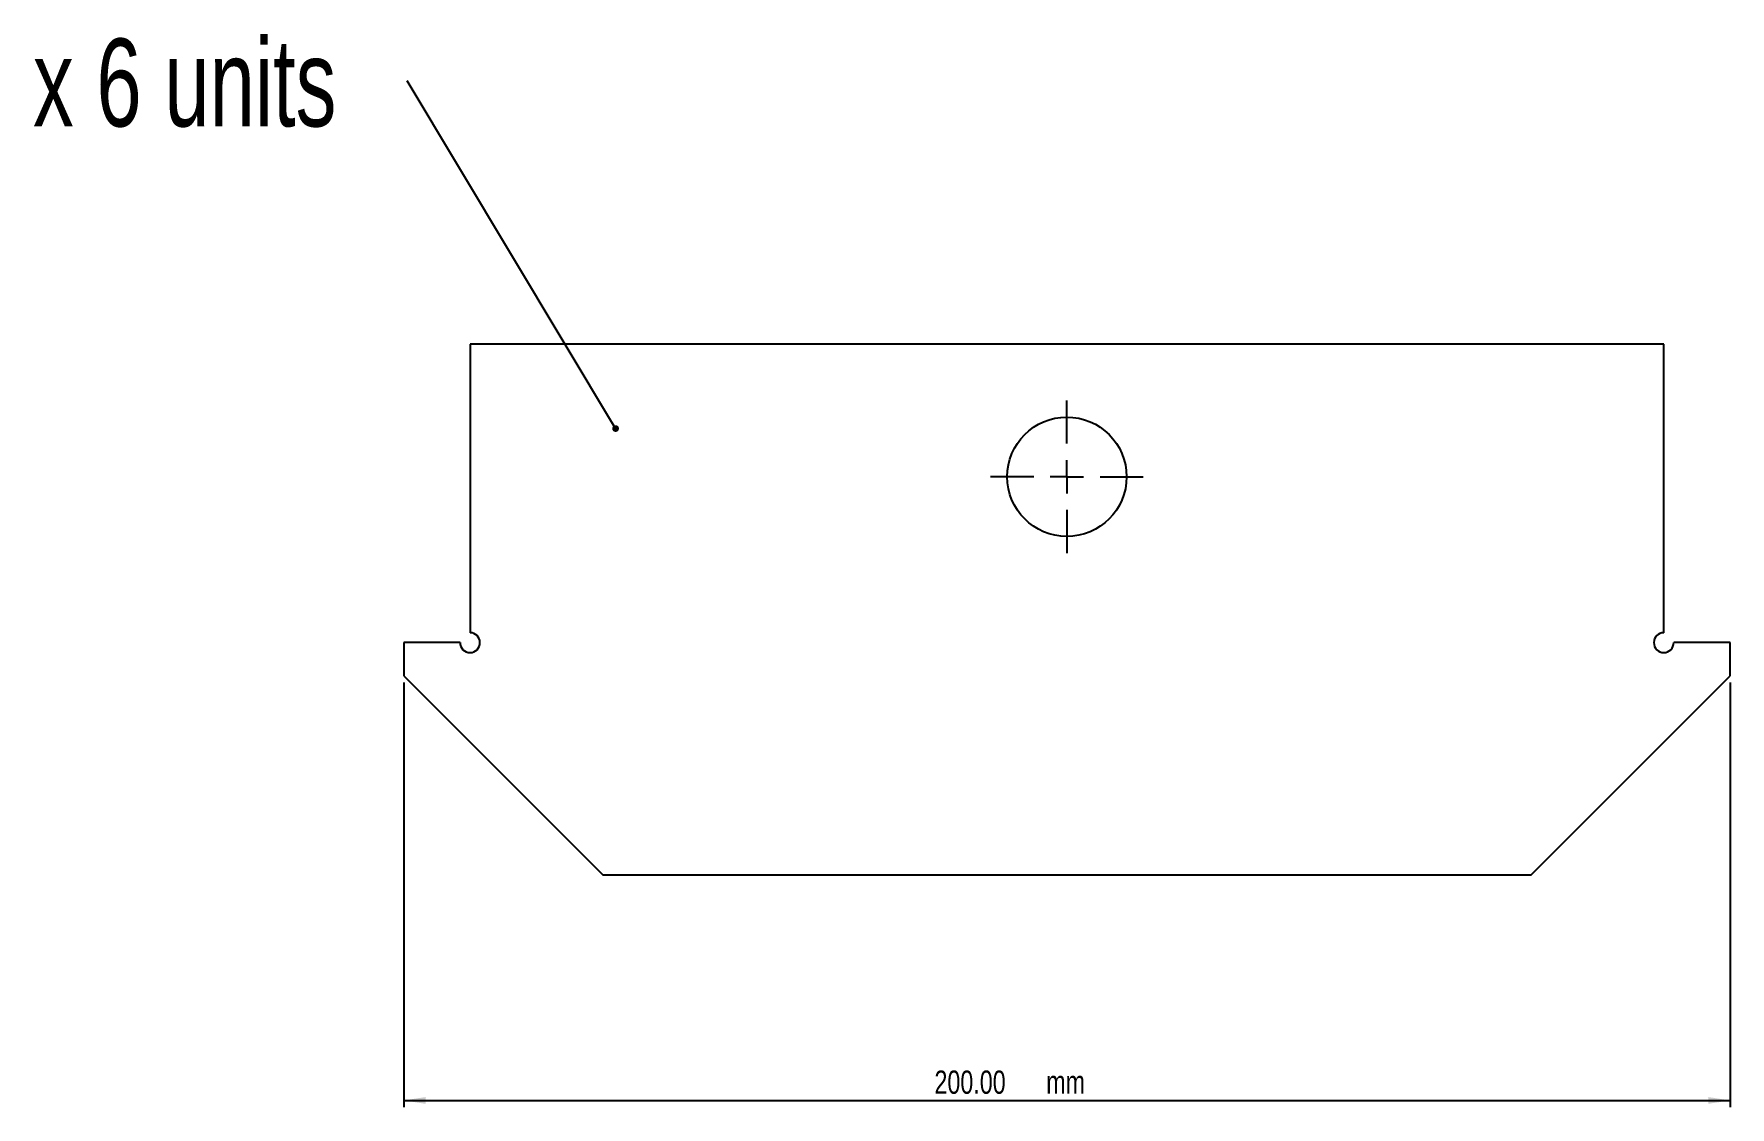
# Model space of a CAD drawing. Header units: millimetres. Extents: x 102 to 357, y 180 to 342.
import ezdxf

# ---------------------------------------------------------------- set-up
doc = ezdxf.new("R2010")
doc.units = ezdxf.units.MM
doc.layers.add('DEFAULT', color=7, linetype='Continuous')
doc.styles.add('SLDTEXTSTYLE0', font='TXT', dxfattribs={"width": 0.75})
doc.styles.add('SLDTEXTSTYLE1', font='TXT', dxfattribs={"width": 0.694444})
doc.dimstyles.new('SLDDIMSTYLE0', dxfattribs={"dimtxt": 3.5, "dimasz": 3.302, "dimexe": 0, "dimexo": 0.0625, "dimgap": 0.875, "dimtad": 1, "dimrnd": 1e-09, "dimzin": 4, "dimdsep": 46, "dimtxsty": 'SLDTEXTSTYLE0', "dimsah": 1, "dimcen": 0.09, "dimadec": 0, "dimazin": 1, "dimtfac": 1, "dimtofl": 0, "dimtmove": 0, "dimatfit": 3, "dimfxl": 1, "dimfrac": 2, "dimtolj": 1, "dimtzin": 12, "dimarcsym": 0})
doc.dimstyles.new('SLDDIMSTYLE1', dxfattribs={"dimtxt": 0.18, "dimasz": 1.016, "dimexe": 0, "dimexo": 0.0625, "dimgap": 0, "dimtad": 0, "dimtih": 1, "dimtoh": 1, "dimdec": 0, "dimrnd": 1e-09, "dimzin": 0, "dimdsep": 46, "dimtxsty": 'Standard', "dimblk1": 'DOT', "dimblk2": 'DOT', "dimsah": 1, "dimcen": 0.09, "dimadec": 0, "dimazin": 0, "dimtfac": 1.016, "dimtdec": 0, "dimtofl": 0, "dimtmove": 0, "dimatfit": 3, "dimldrblk": 'DOT', "dimfxl": 1, "dimfrac": 2, "dimtolj": 1, "dimtzin": 0, "dimarcsym": 0})

# ---------------------------------------------------------------- blocks, each defined once
blk = doc.blocks.new('_D')
at = {"layer": 'DEFAULT'}
for p, q in [((157.42, 244.23), (157.42, 180.23)), ((357.42, 244.23), (357.42, 180.23)), ((157.42, 181.23), (357.42, 181.23))]:
    blk.add_line(p, q, dxfattribs=at)
for points in [[(157.42, 181.23), (160.72, 180.72), (160.72, 181.74)], [(357.42, 181.23), (354.12, 181.74), (354.12, 180.72)]]:
    blk.add_solid(points, dxfattribs=at)
at = {"layer": 'DEFAULT', "char_height": 3.5, "attachment_point": 1, "style": 'SLDTEXTSTYLE0'}
for s, insert in [('200.00', (237.45, 185.74)), ('mm', (254.3, 185.74))]:
    blk.add_mtext(s, dxfattribs=dict(at, insert=insert))
blk = doc.blocks.new('SW_NOTE_0')
at = {"layer": 'DEFAULT', "color": 0, "insert": (-33.53, 6.38), "char_height": 13.229, "attachment_point": 2, "style": 'SLDTEXTSTYLE1'}
blk.add_mtext('x 6 units', dxfattribs=at)
blk = doc.blocks.new('_Dot')
at = {"color": 0, "linetype": 'ByBlock', "lineweight": -2}
blk.add_line((-0.5, 0), (-1, 0), dxfattribs=at)
at = {"color": 0, "linetype": 'ByBlock', "const_width": 0.5}
blk.add_lwpolyline([(-0.25, 0, 1), (0.25, 0, 1)], format="xyb", close=True, dxfattribs=at)
blk = doc.blocks.new('SW_CENTERMARKSYMBOL_0')
at = {"layer": 'DEFAULT', "color": 0}
for p, q in [((0, 5), (0, 11.5)), ((-5, 0), (-11.5, 0)), ((0, 0), (-2.5, 0)), ((0, 0), (0, 2.5)), ((0, 0), (0, -2.5)), ((0, 0), (2.5, 0)), ((5, 0), (11.5, 0)), ((0, -5), (0, -11.5))]:
    blk.add_line(p, q, dxfattribs=at)

msp = doc.modelspace()

# ---------------------------------------------------------------- linework, layer by layer
at = {"color": 7, "linetype": 'Continuous', "lineweight": 25}
for p, q in [((347.419, 295.233), (167.419, 295.233)), ((167.419, 295.233), (167.419, 251.733)), ((347.419, 251.733), (347.419, 295.233)), ((157.419, 250.233), (157.419, 245.233)), ((165.919, 250.233), (157.419, 250.233)), ((357.419, 250.233), (348.919, 250.233)), ((357.419, 245.233), (357.419, 250.233)), ((157.419, 245.233), (187.419, 215.233)), ((327.419, 215.233), (357.419, 245.233)), ((187.419, 215.233), (327.419, 215.233))]:
    msp.add_line(p, q, dxfattribs=at)
msp.add_circle((257.419, 275.233), 9, dxfattribs=at)
for centre, start, end in [((167.419, 250.233), 180, 90), ((347.419, 250.233), 90, 0)]:
    msp.add_arc(centre, 1.5, start, end, dxfattribs=at)

# ---------------------------------------------------------------- block references
at = {"layer": 'DEFAULT'}
for name, p in [('SW_NOTE_0', (157.923, 334.889)), ('SW_CENTERMARKSYMBOL_0', (257.419, 275.233))]:
    msp.add_blockref(name, p, dxfattribs=at)

# ---------------------------------------------------------------- dimensions: what is measured, and where the dimension line sits
dim = msp.add_linear_dim(base=(357.419, 181.233), p1=(157.419, 245.233), p2=(357.419, 245.233), text='<>  mm', dimstyle='SLDDIMSTYLE0', dxfattribs=at)
dim.commit()
dim.dimension.update_dxf_attribs({"geometry": '_D', "text_midpoint": (250.23, 181.233), "dimtype": 160})

# ---------------------------------------------------------------- leaders
msp.add_leader([(189.369, 282.502), (157.923, 334.889)], dimstyle='SLDDIMSTYLE1', dxfattribs=at)

doc.saveas('drawing.dxf')
